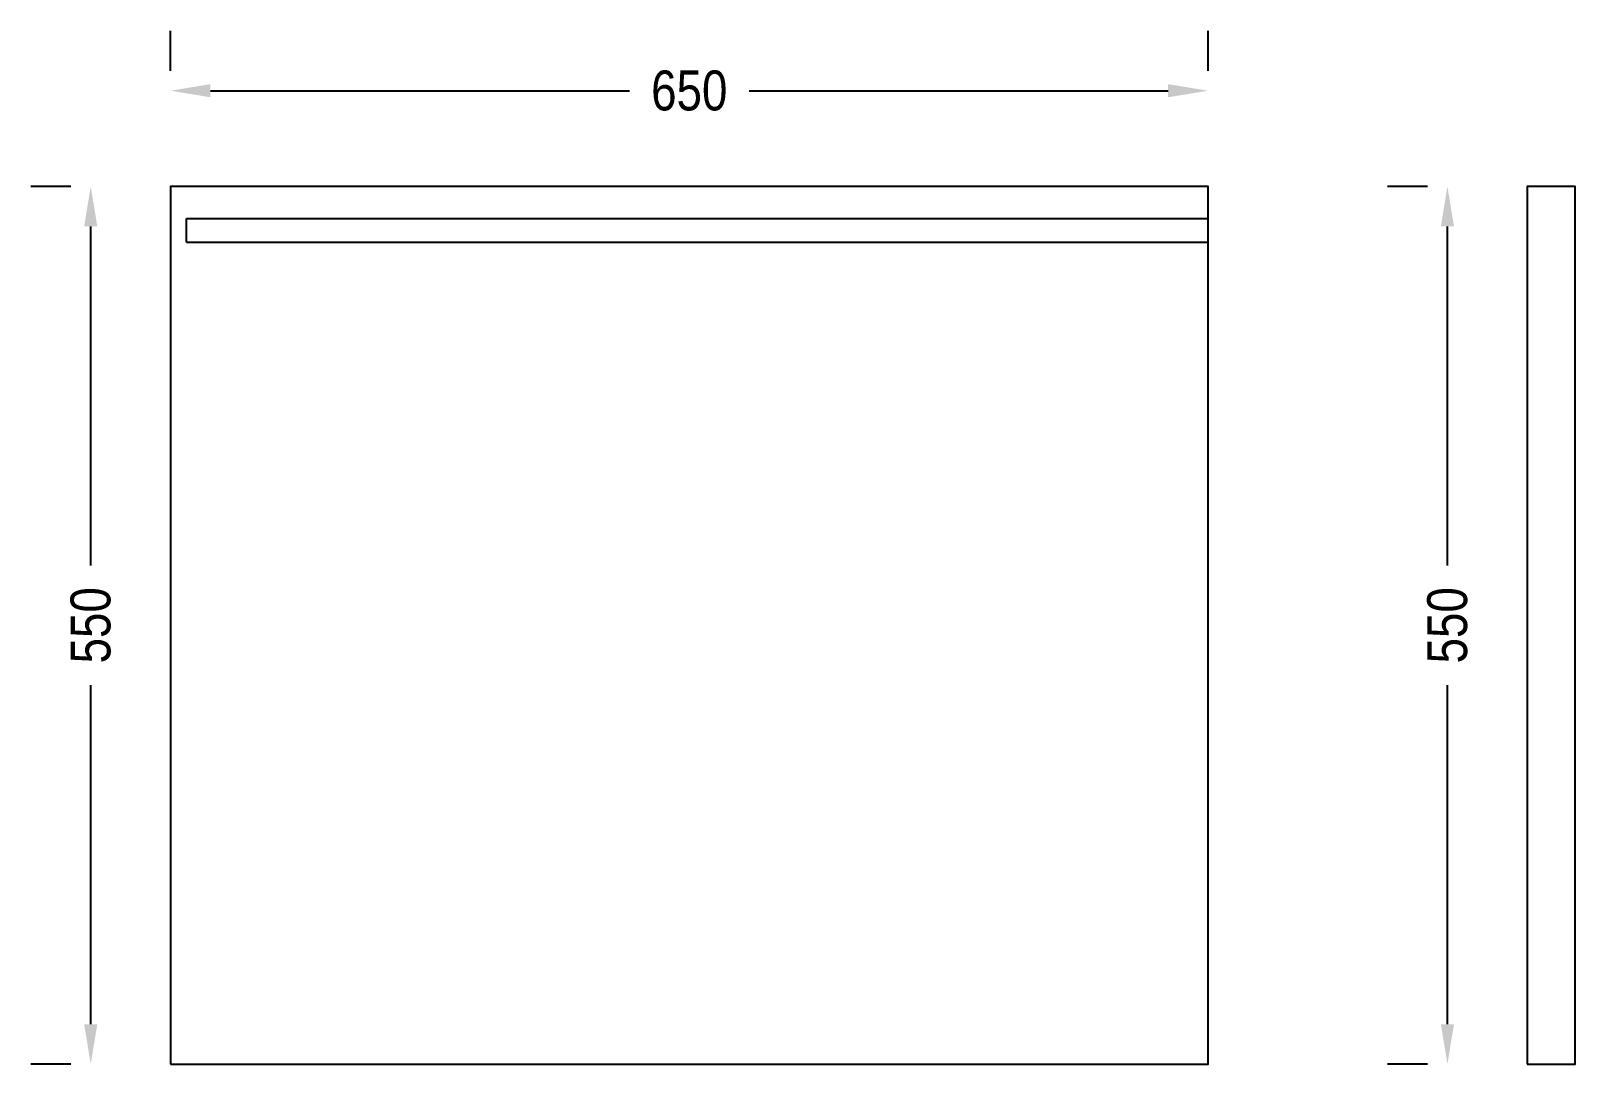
# Model space of a CAD drawing. Header units: metres. Extents: x 62 to 1030, y 100 to 748.
import ezdxf

# ---------------------------------------------------------------- set-up
doc = ezdxf.new("R2010")
doc.units = ezdxf.units.M
doc.linetypes.add('DASHEDX2', pattern=[1.2, 1, -0.2])
doc.layers.add('MyLines', color=7, linetype='DASHEDX2')
doc.styles.add('OpenSansCondensed-Light', font='OpenSansCondensed-Light.ttf')
doc.dimstyles.new('EZ_CM_100_H25_CM', dxfattribs={"dimtxt": 25, "dimasz": 25, "dimexe": 37.5, "dimexo": 12.5, "dimgap": 10, "dimtad": 1, "dimdsep": 46, "dimtxsty": 'OpenSansCondensed-Light', "dimtsz": 12.5, "dimcen": 2.5, "dimadec": 0, "dimazin": 0, "dimtfac": 1, "dimtmove": 2, "dimatfit": 3, "dimarcsym": 0})

msp = doc.modelspace()

# ---------------------------------------------------------------- linework, layer by layer
for points in [[(150, 100), (800, 100), (800, 650), (150, 650), (150, 100)], [(1000, 100), (1030, 100), (1030, 650), (1000, 650), (1000, 100)]]:
    msp.add_lwpolyline(points)
at = {"layer": 'MyLines'}
for p, q in [((160, 630), (800, 630)), ((160, 615), (160, 630)), ((160, 615), (800, 615))]:
    msp.add_line(p, q, dxfattribs=at)

# ---------------------------------------------------------------- dimensions: what is measured, and where the dimension line sits
msp.add_linear_dim(base=(150, 710), p1=(150, 710), p2=(800, 710), dimstyle='EZ_CM_100_H25_CM', override={"dimtad": 0, "dimsah": 0, "dimtsz": 0, "dimclrd": 1}).render()
for base, p1, p2 in [((100, 100), (100, 100), (100, 650)), ((950, 100), (950, 100), (950, 650))]:
    msp.add_linear_dim(base=base, p1=p1, p2=p2, angle=90, dimstyle='EZ_CM_100_H25_CM', override={"dimtad": 0, "dimsah": 0, "dimtsz": 0, "dimclrd": 1}).render()

doc.saveas('drawing.dxf')
